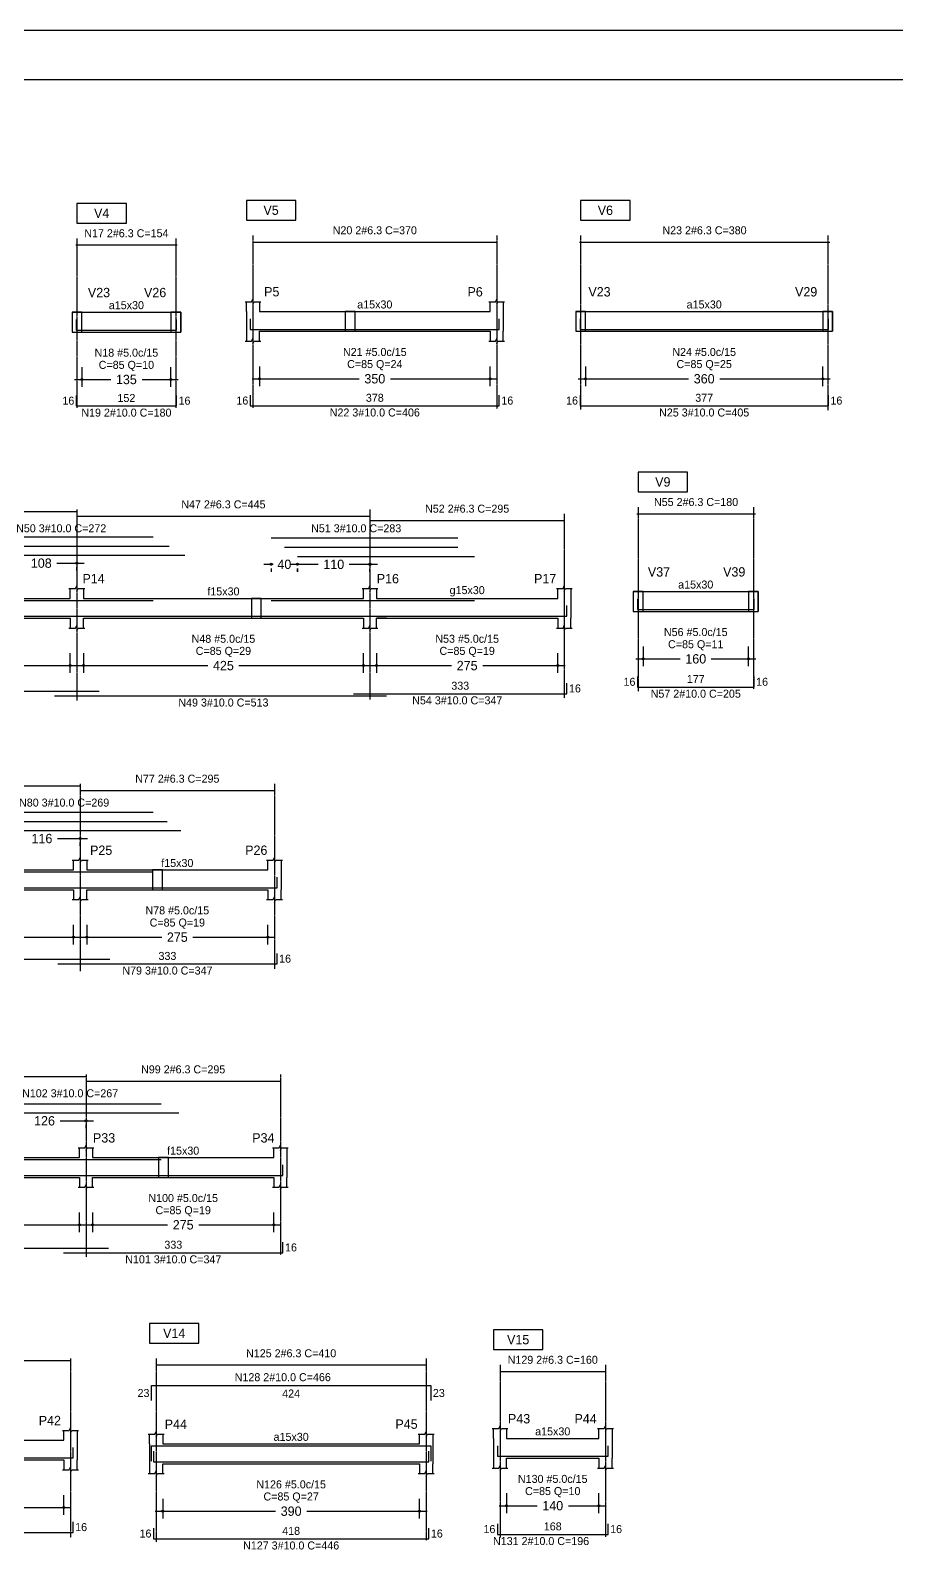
# Model space of a CAD drawing. Extents: x -8959 to 10104, y 7473 to 11928.
# Drawn here: x -6710 to -5395, y 9622 to 11928 of the extents above; entities that cross this region are included whole.
import ezdxf
from ezdxf.enums import TextEntityAlignment as Align

# ---------------------------------------------------------------- set-up
doc = ezdxf.new("R2010")
doc.units = 0
doc.header["$LTSCALE"] = 10
doc.header["$MEASUREMENT"] = 0
doc.linetypes.add('LT0', pattern=[0])
doc.linetypes.add('LT3', pattern=[0.264, 0.12, -0.048, 0.048, -0.048])
for name, color, linetype in [('COT-T', 1, 'LT0'), ('FER-L', 7, 'LT0'), ('FER-T', 2, 'LT0'), ('VIG-L', 7, 'LT0'), ('VIG-T', 8, 'LT0')]:
    doc.layers.add(name, color=color, linetype=linetype)

msp = doc.modelspace()

# ---------------------------------------------------------------- linework, layer by layer
at = {"layer": 'COT-T', "linetype": 'LT3'}
for p, q in [((-6639.7, 11612.7), (-6639.7, 11355.6)), ((-6489.7, 11612.7), (-6489.7, 11355.6)), ((-6372.6, 11617.2), (-6372.6, 11355.5)), ((-6002.6, 11617.2), (-6002.6, 11354.1)), ((-5875.1, 11617.2), (-5875.1, 11352.8)), ((-5500.1, 11617.2), (-5500.1, 11351.4)), ((-6639.9, 11201.1), (-6639.9, 10911.4)), ((-6194.9, 11201.1), (-6194.9, 10912.8)), ((-5899.9, 11194.6), (-5899.9, 10914.5)), ((-5787.9, 11204.7), (-5787.9, 10924.6)), ((-5612.9, 11204.7), (-5612.9, 10928.2)), ((-6634.9, 10784.7), (-6634.9, 10500.2)), ((-6339.9, 10784.7), (-6339.9, 10503.5)), ((-6626, 10343.4), (-6626, 10066.2)), ((-6331, 10343.4), (-6331, 10069.5)), ((-6649.6, 9912.4), (-6649.6, 9640.4)), ((-6519.6, 9912.4), (-6519.6, 9633.3)), ((-6109.6, 9912.4), (-6109.6, 9636.1)), ((-5997.5, 9902.5), (-5997.5, 9640.6)), ((-5837.5, 9902.5), (-5837.5, 9641.6))]:
    msp.add_line(p, q, dxfattribs=at)
at = {"layer": 'COT-T', "linetype": 'LT0'}
for p, q in [((-6632.2, 11417.3), (-6632.2, 11387.3)), ((-6497.2, 11387.3), (-6497.2, 11417.3)), ((-6362.6, 11418.4), (-6362.6, 11388.4)), ((-6012.6, 11388.4), (-6012.6, 11418.4)), ((-5867.6, 11418.4), (-5867.6, 11388.4)), ((-5507.6, 11388.4), (-5507.6, 11418.4)), ((-6643.4, 11398.5), (-6588.3, 11398.5)), ((-6541, 11398.5), (-6485.9, 11398.5)), ((-6373.8, 11399.6), (-6211.2, 11399.6)), ((-6164, 11399.6), (-6001.3, 11399.6)), ((-5878.8, 11399.6), (-5711.2, 11399.6)), ((-5664, 11399.6), (-5496.3, 11399.6)), ((-6670.3, 11119.7), (-6628.7, 11119.7)), ((-6356.2, 11117.9), (-6341.8, 11117.9)), ((-6316.2, 11117.9), (-6273.6, 11117.9)), ((-6308.1, 11117.9), (-6293.7, 11117.9)), ((-6226.3, 11117.9), (-6183.7, 11117.9)), ((-6639.9, 11108.5), (-6639.9, 11113.5)), ((-6344.9, 11111.7), (-6344.9, 11106.7)), ((-6304.9, 11106.7), (-6304.9, 11111.7)), ((-6304.9, 11111.7), (-6304.9, 11106.7)), ((-6194.9, 11106.7), (-6194.9, 11111.7)), ((-6649.9, 10953), (-6649.9, 10983)), ((-6629.9, 10983), (-6629.9, 10953)), ((-6204.9, 10953), (-6204.9, 10983)), ((-6184.9, 10983), (-6184.9, 10953)), ((-5909.9, 10953), (-5909.9, 10983)), ((-5780.4, 10993.1), (-5780.4, 10963.1)), ((-5620.4, 10963.1), (-5620.4, 10993.1)), ((-6798.8, 10964.2), (-6638.7, 10964.2)), ((-6641.2, 10964.2), (-6441.1, 10964.2)), ((-6393.8, 10964.2), (-6193.7, 10964.2)), ((-6196.2, 10964.2), (-6071.1, 10964.2)), ((-6023.8, 10964.2), (-5898.7, 10964.2)), ((-5791.6, 10974.4), (-5724, 10974.4)), ((-5676.8, 10974.4), (-5609.1, 10974.4)), ((-6669.3, 10701.6), (-6623.7, 10701.6)), ((-6634.9, 10690.4), (-6634.9, 10695.4)), ((-6644.9, 10540.6), (-6644.9, 10570.6)), ((-6624.9, 10570.6), (-6624.9, 10540.6)), ((-6349.9, 10540.6), (-6349.9, 10570.6)), ((-6833.8, 10551.9), (-6633.7, 10551.9)), ((-6636.2, 10551.9), (-6511.1, 10551.9)), ((-6463.8, 10551.9), (-6338.7, 10551.9)), ((-6665.3, 10273.1), (-6614.7, 10273.1)), ((-6626, 10261.8), (-6626, 10266.8)), ((-6636, 10104), (-6636, 10134)), ((-6616, 10134), (-6616, 10104)), ((-6341, 10104), (-6341, 10134)), ((-6807.3, 10115.2), (-6624.7, 10115.2)), ((-6627.2, 10115.2), (-6502.1, 10115.2)), ((-6454.8, 10115.2), (-6329.7, 10115.2)), ((-6659.6, 9675), (-6659.6, 9705)), ((-6509.6, 9699.3), (-6509.6, 9669.3)), ((-6119.6, 9669.3), (-6119.6, 9699.3)), ((-5998.7, 9688.8), (-5941.1, 9688.8)), ((-5987.5, 9707.6), (-5987.5, 9677.6)), ((-5893.8, 9688.8), (-5836.2, 9688.8)), ((-5847.5, 9677.6), (-5847.5, 9707.6)), ((-6773.4, 9686.2), (-6648.3, 9686.2)), ((-6520.8, 9680.5), (-6338.2, 9680.5)), ((-6290.9, 9680.5), (-6108.3, 9680.5))]:
    msp.add_line(p, q, dxfattribs=at)
at = {"layer": 'COT-T'}
for centre in [(-6632.2, 11398.5), (-6497.2, 11398.5), (-6362.6, 11399.6), (-6012.6, 11399.6), (-5867.6, 11399.6), (-5507.6, 11399.6), (-6639.9, 11119.7), (-6344.9, 11117.9), (-6304.9, 11117.9), (-6304.9, 11117.9), (-6194.9, 11117.9), (-6649.9, 10964.2), (-6629.9, 10964.2), (-6204.9, 10964.2), (-6184.9, 10964.2), (-5909.9, 10964.2), (-5780.4, 10974.4), (-5620.4, 10974.4), (-6634.9, 10701.6), (-6644.9, 10551.9), (-6624.9, 10551.9), (-6349.9, 10551.9), (-6626, 10273.1), (-6636, 10115.2), (-6616, 10115.2), (-6341, 10115.2), (-6659.6, 9686.2), (-5987.5, 9688.8), (-5847.5, 9688.8), (-6509.6, 9680.5), (-6119.6, 9680.5)]:
    msp.add_circle(centre, 1.5, dxfattribs=at)
at = {"layer": 'FER-T', "linetype": 'LT0'}
for p, q in [((-6641.7, 11602.7), (-6487.7, 11602.7)), ((-6372.6, 11607.2), (-6002.6, 11607.2)), ((-5877.1, 11607.2), (-5497.1, 11607.2)), ((-6640.7, 11489.5), (-6640.7, 11473.5)), ((-6488.7, 11473.5), (-6488.7, 11489.5)), ((-6376.6, 11490.6), (-6376.6, 11474.6)), ((-5998.6, 11474.6), (-5998.6, 11490.6)), ((-5876.1, 11490.6), (-5876.1, 11474.6)), ((-5499.1, 11474.6), (-5499.1, 11490.6)), ((-6640.7, 11473.5), (-6488.7, 11473.5)), ((-6376.6, 11474.6), (-5998.6, 11474.6)), ((-5876.1, 11474.6), (-5499.1, 11474.6)), ((-6640.7, 11374.3), (-6640.7, 11358.3)), ((-6488.7, 11358.3), (-6488.7, 11374.3)), ((-6376.6, 11374.5), (-6376.6, 11358.5)), ((-5998.6, 11358.5), (-5998.6, 11374.5)), ((-5876.1, 11374.5), (-5876.1, 11358.5)), ((-5499.1, 11358.5), (-5499.1, 11374.5)), ((-6640.7, 11358.3), (-6488.7, 11358.3)), ((-6376.6, 11358.5), (-5998.6, 11358.5)), ((-5876.1, 11358.5), (-5499.1, 11358.5)), ((-7004.9, 11198.1), (-6639.9, 11198.1)), ((-6639.9, 11191.1), (-6194.9, 11191.1)), ((-5789.9, 11194.7), (-5609.9, 11194.7)), ((-6194.9, 11184.6), (-5899.9, 11184.6)), ((-6795.9, 11159.7), (-6523.9, 11159.7)), ((-6771.9, 11145.7), (-6499.9, 11145.7)), ((-6344.9, 11157.9), (-6061.7, 11157.9)), ((-6324.9, 11143.9), (-6061.7, 11143.9)), ((-6747.9, 11131.7), (-6475.9, 11131.7)), ((-6304.9, 11129.9), (-6036.4, 11129.9)), ((-6795.9, 11063.2), (-6523.9, 11063.2)), ((-6344.9, 11063.2), (-6169.9, 11063.2)), ((-6219.9, 11063.2), (-6036.4, 11063.2)), ((-5895.9, 11039.2), (-5895.9, 11055.2)), ((-5788.9, 11065.4), (-5788.9, 11049.4)), ((-5788.9, 11049.4), (-5611.9, 11049.4)), ((-5611.9, 11049.4), (-5611.9, 11065.4)), ((-7038.9, 11039.2), (-6605.9, 11039.2)), ((-6673.9, 11039.2), (-6169.9, 11039.2)), ((-6219.9, 11039.2), (-5895.9, 11039.2)), ((-5895.9, 10921.5), (-5895.9, 10937.5)), ((-5788.9, 10947.6), (-5788.9, 10931.6)), ((-5611.9, 10931.6), (-5611.9, 10947.6)), ((-7038.9, 10925.2), (-6605.9, 10925.2)), ((-6673.9, 10918.2), (-6169.9, 10918.2)), ((-6219.9, 10921.5), (-5895.9, 10921.5)), ((-5788.9, 10931.6), (-5611.9, 10931.6)), ((-7079.9, 10781.7), (-6634.9, 10781.7)), ((-6634.9, 10774.7), (-6339.9, 10774.7)), ((-6792.9, 10741.6), (-6523.9, 10741.6)), ((-6771.9, 10727.6), (-6502.9, 10727.6)), ((-6750.9, 10713.6), (-6481.9, 10713.6)), ((-6792.9, 10650.9), (-6523.9, 10650.9)), ((-6335.9, 10626.9), (-6335.9, 10642.9)), ((-7124.9, 10626.9), (-6589.9, 10626.9)), ((-6668.9, 10626.9), (-6335.9, 10626.9)), ((-7124.9, 10518.3), (-6589.9, 10518.3)), ((-6335.9, 10511.3), (-6335.9, 10527.3)), ((-6668.9, 10511.3), (-6335.9, 10511.3)), ((-7036, 10340.4), (-6626, 10340.4)), ((-6626, 10333.4), (-6331, 10333.4)), ((-6779, 10299.1), (-6512, 10299.1)), ((-6752, 10285.1), (-6485, 10285.1)), ((-6779, 10214.2), (-6512, 10214.2)), ((-6327, 10190.2), (-6327, 10206.2)), ((-7070, 10190.2), (-6592, 10190.2)), ((-6660, 10190.2), (-6327, 10190.2)), ((-7070, 10079.9), (-6592, 10079.9)), ((-6327, 10072.9), (-6327, 10088.9)), ((-6660, 10072.9), (-6327, 10072.9)), ((-6944.6, 9909.4), (-6649.6, 9909.4)), ((-6519.6, 9902.4), (-6109.6, 9902.4)), ((-6526.6, 9848.4), (-6526.6, 9871.4)), ((-6526.6, 9871.4), (-6102.6, 9871.4)), ((-6102.6, 9871.4), (-6102.6, 9848.4)), ((-5997.5, 9892.5), (-5837.5, 9892.5)), ((-6526.6, 9756.5), (-6526.6, 9779.5)), ((-6526.6, 9779.5), (-6102.6, 9779.5)), ((-6102.6, 9779.5), (-6102.6, 9756.5)), ((-6001.5, 9779.8), (-6001.5, 9763.8)), ((-5833.5, 9763.8), (-5833.5, 9779.8)), ((-6978.6, 9761.2), (-6645.6, 9761.2)), ((-6645.6, 9761.2), (-6645.6, 9777.2)), ((-6523.6, 9771.5), (-6523.6, 9755.5)), ((-6105.6, 9755.5), (-6105.6, 9771.5)), ((-6001.5, 9763.8), (-5833.5, 9763.8)), ((-6523.6, 9755.5), (-6105.6, 9755.5)), ((-6645.6, 9648.3), (-6645.6, 9664.3)), ((-6978.6, 9648.3), (-6645.6, 9648.3)), ((-6523.6, 9654.5), (-6523.6, 9638.5)), ((-6105.6, 9638.5), (-6105.6, 9654.5)), ((-6001.5, 9661.3), (-6001.5, 9645.3)), ((-6001.5, 9645.3), (-5833.5, 9645.3)), ((-5833.5, 9645.3), (-5833.5, 9661.3)), ((-6523.6, 9638.5), (-6105.6, 9638.5))]:
    msp.add_line(p, q, dxfattribs=at)
at = {"layer": 'VIG-T', "linetype": 'ByBlock'}
for p, q in [((-2652, 11928.5), (-8959, 11928.5)), ((-2752, 11853.5), (-8771.5, 11853.5))]:
    msp.add_line(p, q, dxfattribs=at)
at = {"layer": 'VIG-T', "linetype": 'LT0'}
for p, q in [((-6307.6, 11670.4), (-6382.6, 11670.4)), ((-6382.6, 11670.4), (-6382.6, 11640.4)), ((-6307.6, 11640.4), (-6307.6, 11670.4)), ((-5800.1, 11670.4), (-5875.1, 11670.4)), ((-5875.1, 11670.4), (-5875.1, 11640.4)), ((-5800.1, 11640.4), (-5800.1, 11670.4)), ((-6564.7, 11665.9), (-6639.7, 11665.9)), ((-6639.7, 11665.9), (-6639.7, 11635.9)), ((-6564.7, 11635.9), (-6564.7, 11665.9)), ((-6639.7, 11635.9), (-6564.7, 11635.9)), ((-6382.6, 11640.4), (-6307.6, 11640.4)), ((-5875.1, 11640.4), (-5800.1, 11640.4)), ((-6384.6, 11516.6), (-6374.6, 11516.6)), ((-6382.6, 11501.6), (-6382.6, 11516.6)), ((-6374.6, 11516.6), (-6372.6, 11520.6)), ((-6372.6, 11520.6), (-6372.6, 11512.6)), ((-6372.6, 11512.6), (-6370.6, 11516.6)), ((-6370.6, 11516.6), (-6360.6, 11516.6)), ((-6362.6, 11516.6), (-6362.6, 11501.6)), ((-6014.6, 11516.6), (-6004.6, 11516.6)), ((-6012.6, 11501.6), (-6012.6, 11516.6)), ((-6004.6, 11516.6), (-6002.6, 11520.6)), ((-6002.6, 11520.6), (-6002.6, 11512.6)), ((-6002.6, 11512.6), (-6000.6, 11516.6)), ((-6000.6, 11516.6), (-5990.6, 11516.6)), ((-5992.6, 11516.6), (-5992.6, 11501.6)), ((-6647.2, 11500.5), (-6632.2, 11500.5)), ((-6647.2, 11500.5), (-6647.2, 11470.5)), ((-6632.2, 11500.5), (-6647.2, 11500.5)), ((-6647.2, 11500.5), (-6647.2, 11470.5)), ((-6632.2, 11500.5), (-6497.2, 11500.5)), ((-6632.2, 11470.5), (-6632.2, 11500.5)), ((-6497.2, 11500.5), (-6482.2, 11500.5)), ((-6482.2, 11500.5), (-6497.2, 11500.5)), ((-6497.2, 11500.5), (-6497.2, 11470.5)), ((-6482.2, 11500.5), (-6482.2, 11470.5)), ((-6482.2, 11470.5), (-6482.2, 11500.5)), ((-6382.6, 11501.6), (-6382.6, 11471.6)), ((-6362.6, 11501.6), (-6232.6, 11501.6)), ((-6232.6, 11501.6), (-6217.6, 11501.6)), ((-6217.6, 11501.6), (-6232.6, 11501.6)), ((-6232.6, 11501.6), (-6232.6, 11471.6)), ((-6217.6, 11501.6), (-6012.6, 11501.6)), ((-6217.6, 11471.6), (-6217.6, 11501.6)), ((-5992.6, 11501.6), (-5992.6, 11471.6)), ((-5882.6, 11501.6), (-5867.6, 11501.6)), ((-5882.6, 11501.6), (-5882.6, 11471.6)), ((-5867.6, 11501.6), (-5882.6, 11501.6)), ((-5882.6, 11501.6), (-5882.6, 11471.6)), ((-5867.6, 11501.6), (-5507.6, 11501.6)), ((-5867.6, 11471.6), (-5867.6, 11501.6)), ((-5507.6, 11501.6), (-5492.6, 11501.6)), ((-5492.6, 11501.6), (-5507.6, 11501.6)), ((-5507.6, 11501.6), (-5507.6, 11471.6)), ((-5492.6, 11501.6), (-5492.6, 11471.6)), ((-5492.6, 11471.6), (-5492.6, 11501.6)), ((-6647.2, 11470.5), (-6632.2, 11470.5)), ((-6647.2, 11470.5), (-6632.2, 11470.5)), ((-6632.2, 11470.5), (-6497.2, 11470.5)), ((-6497.2, 11470.5), (-6482.2, 11470.5)), ((-6497.2, 11470.5), (-6482.2, 11470.5)), ((-6382.6, 11471.6), (-6382.6, 11456.6)), ((-6362.6, 11471.6), (-6232.6, 11471.6)), ((-6362.6, 11456.6), (-6362.6, 11471.6)), ((-6232.6, 11471.6), (-6217.6, 11471.6)), ((-6232.6, 11471.6), (-6217.6, 11471.6)), ((-6217.6, 11471.6), (-6012.6, 11471.6)), ((-6012.6, 11471.6), (-6012.6, 11456.6)), ((-5992.6, 11456.6), (-5992.6, 11471.6)), ((-5882.6, 11471.6), (-5867.6, 11471.6)), ((-5882.6, 11471.6), (-5867.6, 11471.6)), ((-5867.6, 11471.6), (-5507.6, 11471.6)), ((-5507.6, 11471.6), (-5492.6, 11471.6)), ((-5507.6, 11471.6), (-5492.6, 11471.6)), ((-6384.6, 11456.6), (-6374.6, 11456.6)), ((-6374.6, 11456.6), (-6372.6, 11460.6)), ((-6372.6, 11460.6), (-6372.6, 11452.6)), ((-6372.6, 11452.6), (-6370.6, 11456.6)), ((-6370.6, 11456.6), (-6360.6, 11456.6)), ((-6014.6, 11456.6), (-6004.6, 11456.6)), ((-6004.6, 11456.6), (-6002.6, 11460.6)), ((-6002.6, 11460.6), (-6002.6, 11452.6)), ((-6002.6, 11452.6), (-6000.6, 11456.6)), ((-6000.6, 11456.6), (-5990.6, 11456.6)), ((-5712.9, 11258), (-5787.9, 11258)), ((-5787.9, 11258), (-5787.9, 11228)), ((-5712.9, 11228), (-5712.9, 11258)), ((-5787.9, 11228), (-5712.9, 11228)), ((-6651.9, 11081.2), (-6641.9, 11081.2)), ((-6649.9, 11066.2), (-6649.9, 11081.2)), ((-6641.9, 11081.2), (-6639.9, 11085.2)), ((-6639.9, 11085.2), (-6639.9, 11077.2)), ((-6639.9, 11077.2), (-6637.9, 11081.2)), ((-6637.9, 11081.2), (-6627.9, 11081.2)), ((-6629.9, 11081.2), (-6629.9, 11066.2)), ((-6206.9, 11081.2), (-6196.9, 11081.2)), ((-6204.9, 11066.2), (-6204.9, 11081.2)), ((-6196.9, 11081.2), (-6194.9, 11085.2)), ((-6194.9, 11085.2), (-6194.9, 11077.2)), ((-6194.9, 11077.2), (-6192.9, 11081.2)), ((-6192.9, 11081.2), (-6182.9, 11081.2)), ((-6184.9, 11081.2), (-6184.9, 11066.2)), ((-6184.9, 11081.2), (-6184.9, 11066.2)), ((-5911.9, 11081.2), (-5901.9, 11081.2)), ((-5909.9, 11066.2), (-5909.9, 11081.2)), ((-5901.9, 11081.2), (-5899.9, 11085.2)), ((-5899.9, 11085.2), (-5899.9, 11077.2)), ((-5899.9, 11077.2), (-5897.9, 11081.2)), ((-5897.9, 11081.2), (-5887.9, 11081.2)), ((-5889.9, 11081.2), (-5889.9, 11066.2)), ((-5795.4, 11076.4), (-5780.4, 11076.4)), ((-5795.4, 11076.4), (-5795.4, 11046.4)), ((-5780.4, 11076.4), (-5795.4, 11076.4)), ((-5795.4, 11076.4), (-5795.4, 11046.4)), ((-5780.4, 11076.4), (-5620.4, 11076.4)), ((-5780.4, 11046.4), (-5780.4, 11076.4)), ((-5620.4, 11076.4), (-5605.4, 11076.4)), ((-5605.4, 11076.4), (-5620.4, 11076.4)), ((-5620.4, 11076.4), (-5620.4, 11046.4)), ((-5605.4, 11076.4), (-5605.4, 11046.4)), ((-5605.4, 11046.4), (-5605.4, 11076.4)), ((-6809.9, 11066.2), (-6649.9, 11066.2)), ((-6629.9, 11066.2), (-6544.9, 11066.2)), ((-6544.9, 11066.2), (-6374.9, 11066.2)), ((-6374.9, 11066.2), (-6359.9, 11066.2)), ((-6359.9, 11066.2), (-6374.9, 11066.2)), ((-6374.9, 11066.2), (-6374.9, 11036.2)), ((-6359.9, 11066.2), (-6204.9, 11066.2)), ((-6359.9, 11036.2), (-6359.9, 11066.2)), ((-6184.9, 11066.2), (-6169.9, 11066.2)), ((-6184.9, 11066.2), (-5909.9, 11066.2)), ((-5889.9, 11066.2), (-5889.9, 11036.2)), ((-6809.9, 11036.2), (-6649.9, 11036.2)), ((-6649.9, 11036.2), (-6649.9, 11021.2)), ((-6641.9, 11021.2), (-6639.9, 11025.2)), ((-6639.9, 11025.2), (-6639.9, 11017.2)), ((-6629.9, 11036.2), (-6544.9, 11036.2)), ((-6629.9, 11021.2), (-6629.9, 11036.2)), ((-6544.9, 11036.2), (-6374.9, 11036.2)), ((-6374.9, 11036.2), (-6359.9, 11036.2)), ((-6374.9, 11036.2), (-6359.9, 11036.2)), ((-6359.9, 11036.2), (-6204.9, 11036.2)), ((-6204.9, 11036.2), (-6204.9, 11021.2)), ((-6196.9, 11021.2), (-6194.9, 11025.2)), ((-6194.9, 11025.2), (-6194.9, 11017.2)), ((-6184.9, 11021.2), (-6184.9, 11036.2)), ((-6169.9, 11036.2), (-6184.9, 11036.2)), ((-6184.9, 11036.2), (-5909.9, 11036.2)), ((-5909.9, 11036.2), (-5909.9, 11021.2)), ((-5901.9, 11021.2), (-5899.9, 11025.2)), ((-5899.9, 11025.2), (-5899.9, 11017.2)), ((-5889.9, 11021.2), (-5889.9, 11036.2)), ((-5795.4, 11046.4), (-5780.4, 11046.4)), ((-5795.4, 11046.4), (-5780.4, 11046.4)), ((-5780.4, 11046.4), (-5620.4, 11046.4)), ((-5620.4, 11046.4), (-5605.4, 11046.4)), ((-5620.4, 11046.4), (-5605.4, 11046.4)), ((-6651.9, 11021.2), (-6641.9, 11021.2)), ((-6639.9, 11017.2), (-6637.9, 11021.2)), ((-6637.9, 11021.2), (-6627.9, 11021.2)), ((-6206.9, 11021.2), (-6196.9, 11021.2)), ((-6194.9, 11017.2), (-6192.9, 11021.2)), ((-6192.9, 11021.2), (-6182.9, 11021.2)), ((-5911.9, 11021.2), (-5901.9, 11021.2)), ((-5899.9, 11017.2), (-5897.9, 11021.2)), ((-5897.9, 11021.2), (-5887.9, 11021.2)), ((-6646.9, 10668.9), (-6636.9, 10668.9)), ((-6644.9, 10653.9), (-6644.9, 10668.9)), ((-6636.9, 10668.9), (-6634.9, 10672.9)), ((-6634.9, 10672.9), (-6634.9, 10664.9)), ((-6634.9, 10664.9), (-6632.9, 10668.9)), ((-6632.9, 10668.9), (-6622.9, 10668.9)), ((-6624.9, 10668.9), (-6624.9, 10653.9)), ((-6351.9, 10668.9), (-6341.9, 10668.9)), ((-6349.9, 10653.9), (-6349.9, 10668.9)), ((-6341.9, 10668.9), (-6339.9, 10672.9)), ((-6339.9, 10672.9), (-6339.9, 10664.9)), ((-6339.9, 10664.9), (-6337.9, 10668.9)), ((-6337.9, 10668.9), (-6327.9, 10668.9)), ((-6329.9, 10668.9), (-6329.9, 10653.9)), ((-6799.9, 10653.9), (-6644.9, 10653.9)), ((-6624.9, 10653.9), (-6524.9, 10653.9)), ((-6524.9, 10653.9), (-6509.9, 10653.9)), ((-6509.9, 10653.9), (-6524.9, 10653.9)), ((-6524.9, 10653.9), (-6524.9, 10623.9)), ((-6509.9, 10653.9), (-6349.9, 10653.9)), ((-6509.9, 10623.9), (-6509.9, 10653.9)), ((-6329.9, 10653.9), (-6329.9, 10623.9)), ((-6799.9, 10623.9), (-6644.9, 10623.9)), ((-6644.9, 10623.9), (-6644.9, 10608.9)), ((-6636.9, 10608.9), (-6634.9, 10612.9)), ((-6634.9, 10612.9), (-6634.9, 10604.9)), ((-6624.9, 10623.9), (-6524.9, 10623.9)), ((-6624.9, 10608.9), (-6624.9, 10623.9)), ((-6524.9, 10623.9), (-6509.9, 10623.9)), ((-6524.9, 10623.9), (-6509.9, 10623.9)), ((-6509.9, 10623.9), (-6349.9, 10623.9)), ((-6349.9, 10623.9), (-6349.9, 10608.9)), ((-6341.9, 10608.9), (-6339.9, 10612.9)), ((-6339.9, 10612.9), (-6339.9, 10604.9)), ((-6329.9, 10608.9), (-6329.9, 10623.9)), ((-6646.9, 10608.9), (-6636.9, 10608.9)), ((-6634.9, 10604.9), (-6632.9, 10608.9)), ((-6632.9, 10608.9), (-6622.9, 10608.9)), ((-6351.9, 10608.9), (-6341.9, 10608.9)), ((-6339.9, 10604.9), (-6337.9, 10608.9)), ((-6337.9, 10608.9), (-6327.9, 10608.9)), ((-7026, 10217.2), (-6636, 10217.2)), ((-6638, 10232.2), (-6628, 10232.2)), ((-6636, 10217.2), (-6636, 10232.2)), ((-6628, 10232.2), (-6626, 10236.2)), ((-6626, 10236.2), (-6626, 10228.2)), ((-6626, 10228.2), (-6624, 10232.2)), ((-6624, 10232.2), (-6614, 10232.2)), ((-6616, 10232.2), (-6616, 10217.2)), ((-6616, 10217.2), (-6516, 10217.2)), ((-6516, 10217.2), (-6501, 10217.2)), ((-6501, 10217.2), (-6516, 10217.2)), ((-6516, 10217.2), (-6516, 10187.2)), ((-6501, 10217.2), (-6341, 10217.2)), ((-6501, 10187.2), (-6501, 10217.2)), ((-6343, 10232.2), (-6333, 10232.2)), ((-6341, 10217.2), (-6341, 10232.2)), ((-6333, 10232.2), (-6331, 10236.2)), ((-6331, 10236.2), (-6331, 10228.2)), ((-6331, 10228.2), (-6329, 10232.2)), ((-6329, 10232.2), (-6319, 10232.2)), ((-6321, 10232.2), (-6321, 10217.2)), ((-6321, 10217.2), (-6321, 10187.2)), ((-7026, 10187.2), (-6636, 10187.2)), ((-6638, 10172.2), (-6628, 10172.2)), ((-6636, 10187.2), (-6636, 10172.2)), ((-6628, 10172.2), (-6626, 10176.2)), ((-6626, 10176.2), (-6626, 10168.2)), ((-6626, 10168.2), (-6624, 10172.2)), ((-6624, 10172.2), (-6614, 10172.2)), ((-6616, 10187.2), (-6516, 10187.2)), ((-6616, 10172.2), (-6616, 10187.2)), ((-6516, 10187.2), (-6501, 10187.2)), ((-6516, 10187.2), (-6501, 10187.2)), ((-6501, 10187.2), (-6341, 10187.2)), ((-6343, 10172.2), (-6333, 10172.2)), ((-6341, 10187.2), (-6341, 10172.2)), ((-6333, 10172.2), (-6331, 10176.2)), ((-6331, 10176.2), (-6331, 10168.2)), ((-6331, 10168.2), (-6329, 10172.2)), ((-6329, 10172.2), (-6319, 10172.2)), ((-6321, 10172.2), (-6321, 10187.2)), ((-6454.6, 9965.6), (-6529.6, 9965.6)), ((-6529.6, 9965.6), (-6529.6, 9935.6)), ((-6454.6, 9935.6), (-6454.6, 9965.6)), ((-5932.5, 9955.8), (-6007.5, 9955.8)), ((-6007.5, 9955.8), (-6007.5, 9925.8)), ((-5932.5, 9925.8), (-5932.5, 9955.8)), ((-6529.6, 9935.6), (-6454.6, 9935.6)), ((-6007.5, 9925.8), (-5932.5, 9925.8)), ((-6661.6, 9803.2), (-6651.6, 9803.2)), ((-6659.6, 9788.2), (-6659.6, 9803.2)), ((-6651.6, 9803.2), (-6649.6, 9807.2)), ((-6649.6, 9807.2), (-6649.6, 9799.2)), ((-6649.6, 9799.2), (-6647.6, 9803.2)), ((-6647.6, 9803.2), (-6637.6, 9803.2)), ((-6639.6, 9803.2), (-6639.6, 9788.2)), ((-6009.5, 9805.8), (-5999.5, 9805.8)), ((-6007.5, 9790.8), (-6007.5, 9805.8)), ((-5999.5, 9805.8), (-5997.5, 9809.8)), ((-5997.5, 9809.8), (-5997.5, 9801.8)), ((-5997.5, 9801.8), (-5995.5, 9805.8)), ((-5995.5, 9805.8), (-5985.5, 9805.8)), ((-5987.5, 9805.8), (-5987.5, 9790.8)), ((-5849.5, 9805.8), (-5839.5, 9805.8)), ((-5847.5, 9790.8), (-5847.5, 9805.8)), ((-5839.5, 9805.8), (-5837.5, 9809.8)), ((-5837.5, 9809.8), (-5837.5, 9801.8)), ((-5837.5, 9801.8), (-5835.5, 9805.8)), ((-5835.5, 9805.8), (-5825.5, 9805.8)), ((-5827.5, 9805.8), (-5827.5, 9790.8)), ((-6934.6, 9788.2), (-6659.6, 9788.2)), ((-6639.6, 9788.2), (-6639.6, 9758.2)), ((-6531.6, 9797.5), (-6521.6, 9797.5)), ((-6529.6, 9782.5), (-6529.6, 9797.5)), ((-6529.6, 9782.5), (-6529.6, 9752.5)), ((-6521.6, 9797.5), (-6519.6, 9801.5)), ((-6519.6, 9801.5), (-6519.6, 9793.5)), ((-6519.6, 9793.5), (-6517.6, 9797.5)), ((-6517.6, 9797.5), (-6507.6, 9797.5)), ((-6509.6, 9797.5), (-6509.6, 9782.5)), ((-6509.6, 9782.5), (-6119.6, 9782.5)), ((-6121.6, 9797.5), (-6111.6, 9797.5)), ((-6119.6, 9782.5), (-6119.6, 9797.5)), ((-6111.6, 9797.5), (-6109.6, 9801.5)), ((-6109.6, 9801.5), (-6109.6, 9793.5)), ((-6109.6, 9793.5), (-6107.6, 9797.5)), ((-6107.6, 9797.5), (-6097.6, 9797.5)), ((-6099.6, 9797.5), (-6099.6, 9782.5)), ((-6099.6, 9782.5), (-6099.6, 9752.5)), ((-6007.5, 9790.8), (-6007.5, 9760.8)), ((-5987.5, 9790.8), (-5847.5, 9790.8)), ((-5827.5, 9790.8), (-5827.5, 9760.8)), ((-6934.6, 9758.2), (-6659.6, 9758.2)), ((-6659.6, 9758.2), (-6659.6, 9743.2)), ((-6639.6, 9743.2), (-6639.6, 9758.2)), ((-6007.5, 9760.8), (-6007.5, 9745.8)), ((-5987.5, 9760.8), (-5847.5, 9760.8)), ((-5987.5, 9745.8), (-5987.5, 9760.8)), ((-5847.5, 9760.8), (-5847.5, 9745.8)), ((-5827.5, 9745.8), (-5827.5, 9760.8)), ((-6661.6, 9743.2), (-6651.6, 9743.2)), ((-6651.6, 9743.2), (-6649.6, 9747.2)), ((-6649.6, 9747.2), (-6649.6, 9739.2)), ((-6649.6, 9739.2), (-6647.6, 9743.2)), ((-6647.6, 9743.2), (-6637.6, 9743.2)), ((-6531.6, 9737.5), (-6521.6, 9737.5)), ((-6529.6, 9752.5), (-6529.6, 9737.5)), ((-6521.6, 9737.5), (-6519.6, 9741.5)), ((-6519.6, 9741.5), (-6519.6, 9733.5)), ((-6519.6, 9733.5), (-6517.6, 9737.5)), ((-6517.6, 9737.5), (-6507.6, 9737.5)), ((-6509.6, 9752.5), (-6119.6, 9752.5)), ((-6509.6, 9737.5), (-6509.6, 9752.5)), ((-6121.6, 9737.5), (-6111.6, 9737.5)), ((-6119.6, 9752.5), (-6119.6, 9737.5)), ((-6111.6, 9737.5), (-6109.6, 9741.5)), ((-6109.6, 9741.5), (-6109.6, 9733.5)), ((-6109.6, 9733.5), (-6107.6, 9737.5)), ((-6107.6, 9737.5), (-6097.6, 9737.5)), ((-6099.6, 9737.5), (-6099.6, 9752.5)), ((-6009.5, 9745.8), (-5999.5, 9745.8)), ((-5999.5, 9745.8), (-5997.5, 9749.8)), ((-5997.5, 9749.8), (-5997.5, 9741.8)), ((-5997.5, 9741.8), (-5995.5, 9745.8)), ((-5995.5, 9745.8), (-5985.5, 9745.8)), ((-5849.5, 9745.8), (-5839.5, 9745.8)), ((-5839.5, 9745.8), (-5837.5, 9749.8)), ((-5837.5, 9749.8), (-5837.5, 9741.8)), ((-5837.5, 9741.8), (-5835.5, 9745.8)), ((-5835.5, 9745.8), (-5825.5, 9745.8))]:
    msp.add_line(p, q, dxfattribs=at)

# ---------------------------------------------------------------- texts
at = {"layer": 'COT-T'}
for s, p in [('135', (-6564.7, 11398.5)), ('350', (-6187.6, 11399.6)), ('360', (-5687.6, 11399.6)), ('108', (-6693.9, 11119.7)), ('40', (-6324.9, 11117.9)), ('110', (-6249.9, 11117.9)), ('160', (-5700.4, 10974.4)), ('425', (-6417.4, 10964.2)), ('275', (-6047.4, 10964.2)), ('116', (-6692.9, 10701.6)), ('275', (-6487.4, 10551.9)), ('126', (-6689, 10273.1)), ('275', (-6478.5, 10115.2)), ('390', (-6314.6, 9680.5)), ('140', (-5917.5, 9688.8))]:
    msp.add_text(s, height=14.18, dxfattribs=at).set_placement(p, align=Align.MIDDLE)
at = {"layer": 'FER-L'}
for s, p in [('N17 2#6.3 C=154', (-6564.7, 11620.5)), ('N20 2#6.3 C=370', (-6187.6, 11625)), ('N23 2#6.3 C=380', (-5687.1, 11625)), ('N18 #5.0c/15', (-6564.7, 11439.4)), ('N21 #5.0c/15', (-6187.6, 11440.5)), ('N24 #5.0c/15', (-5687.6, 11440.5)), ('C=85 Q=10', (-6564.7, 11419.1)), ('C=85 Q=24', (-6187.6, 11420.3)), ('C=85 Q=25', (-5687.6, 11420.3)), ('152', (-6564.7, 11370.4)), ('16', (-6476.5, 11366.3)), ('378', (-6187.6, 11370.7)), ('16', (-5986.4, 11366.5)), ('377', (-5687.6, 11370.7)), ('16', (-5486.9, 11366.5)), ('N19 2#10.0 C=180', (-6564.7, 11348.2)), ('N22 3#10.0 C=406', (-6187.6, 11348.4)), ('N25 3#10.0 C=405', (-5687.6, 11348.4)), ('N47 2#6.3 C=445', (-6417.4, 11208.9)), ('N55 2#6.3 C=180', (-5699.9, 11212.5)), ('N52 2#6.3 C=295', (-6047.4, 11202.4)), ('N50 3#10.0 C=272', (-6663.7, 11172.6)), ('N51 3#10.0 C=283', (-6215.9, 11172.6)), ('N48 #5.0c/15', (-6417.4, 11005.1)), ('N53 #5.0c/15', (-6047.4, 11005.1)), ('N56 #5.0c/15', (-5700.4, 11015.3)), ('C=85 Q=11', (-5700.4, 10995)), ('C=85 Q=29', (-6417.4, 10984.9)), ('C=85 Q=19', (-6047.4, 10984.9)), ('333', (-6057.9, 10933.6)), ('16', (-5883.8, 10929.5)), ('177', (-5700.4, 10943.8)), ('16', (-5599.7, 10939.6)), ('N49 3#10.0 C=513', (-6417.4, 10908.1)), ('N54 3#10.0 C=347', (-6062.4, 10911.4)), ('N57 2#10.0 C=205', (-5700.4, 10921.5)), ('N77 2#6.3 C=295', (-6487.4, 10792.5)), ('N80 3#10.0 C=269', (-6659.2, 10756.2)), ('N78 #5.0c/15', (-6487.4, 10592.8)), ('C=85 Q=19', (-6487.4, 10572.5)), ('333', (-6502.4, 10523.4)), ('16', (-6323.8, 10519.3)), ('N79 3#10.0 C=347', (-6502.4, 10501.2)), ('N99 2#6.3 C=295', (-6478.5, 10351.2)), ('N102 3#10.0 C=267', (-6650.1, 10314.9)), ('N100 #5.0c/15', (-6478.5, 10156.1)), ('C=85 Q=19', (-6478.5, 10135.8)), ('333', (-6493.5, 10085)), ('16', (-6314.8, 10080.9)), ('N101 3#10.0 C=347', (-6493.5, 10062.8)), ('N125 2#6.3 C=410', (-6314.6, 9920.2)), ('N129 2#6.3 C=160', (-5917.5, 9910.3)), ('N128 2#10.0 C=466', (-6327.3, 9883.9)), ('424', (-6314.6, 9859.2)), ('23', (-6090.4, 9859.9)), ('N130 #5.0c/15', (-5917.5, 9729.7)), ('N126 #5.0c/15', (-6314.6, 9721.4)), ('C=85 Q=10', (-5917.5, 9709.4)), ('C=85 Q=27', (-6314.6, 9701.2)), ('168', (-5917.5, 9657.4)), ('16', (-6633.4, 9656.3)), ('418', (-6314.6, 9650.6)), ('16', (-6093.4, 9646.5)), ('N131 2#10.0 C=196', (-5935.2, 9635.1)), ('16', (-5821.3, 9653.3)), ('N127 3#10.0 C=446', (-6314.6, 9628.4))]:
    msp.add_text(s, height=12.15, dxfattribs=at).set_placement(p, align=Align.MIDDLE)
for s, p in [('16', (-6652.8, 11366.3)), ('16', (-6388.7, 11366.5)), ('16', (-5888.2, 11366.5)), ('16', (-5801, 10939.6)), ('23', (-6538.7, 9859.9)), ('16', (-6535.7, 9646.5)), ('16', (-6013.6, 9653.3))]:
    msp.add_text(s, height=12.15, rotation=0, dxfattribs=at).set_placement(p, align=Align.MIDDLE)
at = {"layer": 'VIG-L'}
for s, height, p in [('V4', 14.18, (-6602.2, 11650.9)), ('V5', 14.18, (-6345.1, 11655.4)), ('V6', 14.18, (-5837.6, 11655.4)), ('V23', 14.18, (-6606.3, 11530.5)), ('V26', 14.18, (-6521.1, 11530.5)), ('P5', 14.18, (-6344, 11531.6)), ('P6', 14.18, (-6035.3, 11531.6)), ('V23', 14.18, (-5846.5, 11531.6)), ('V29', 14.18, (-5532.8, 11531.6)), ('a15x30', 12.15, (-6564.7, 11511.3)), ('a15x30', 12.15, (-6187.6, 11512.4)), ('a15x30', 12.15, (-5687.6, 11512.4)), ('V9', 14.18, (-5750.4, 11243)), ('P14', 14.18, (-6614.5, 11096.2)), ('P16', 14.18, (-6167.8, 11096.2)), ('P17', 14.18, (-5929, 11096.2)), ('V37', 14.18, (-5756.2, 11106.4)), ('V39', 14.18, (-5642, 11106.4)), ('f15x30', 12.15, (-6417.4, 11077)), ('g15x30', 12.15, (-6047.4, 11077)), ('a15x30', 12.15, (-5700.4, 11087.2)), ('P25', 14.18, (-6603, 10683.9)), ('P26', 14.18, (-6367.5, 10683.9)), ('f15x30', 12.15, (-6487.4, 10664.7)), ('P33', 14.18, (-6598.6, 10247.2)), ('P34', 14.18, (-6356.8, 10247.2)), ('f15x30', 12.15, (-6478.5, 10228)), ('V14', 14.18, (-6492.1, 9950.6)), ('V15', 14.18, (-5970, 9940.8)), ('P42', 14.18, (-6680.9, 9818.2)), ('P43', 14.18, (-5968.6, 9820.8)), ('P44', 14.18, (-5867.6, 9820.8)), ('P44', 14.18, (-6489.7, 9812.5)), ('P45', 14.18, (-6139.5, 9812.5)), ('a15x30', 12.15, (-5917.5, 9801.6)), ('a15x30', 12.15, (-6314.6, 9793.3))]:
    msp.add_text(s, height=height, dxfattribs=at).set_placement(p, align=Align.MIDDLE)

doc.saveas('drawing.dxf')
